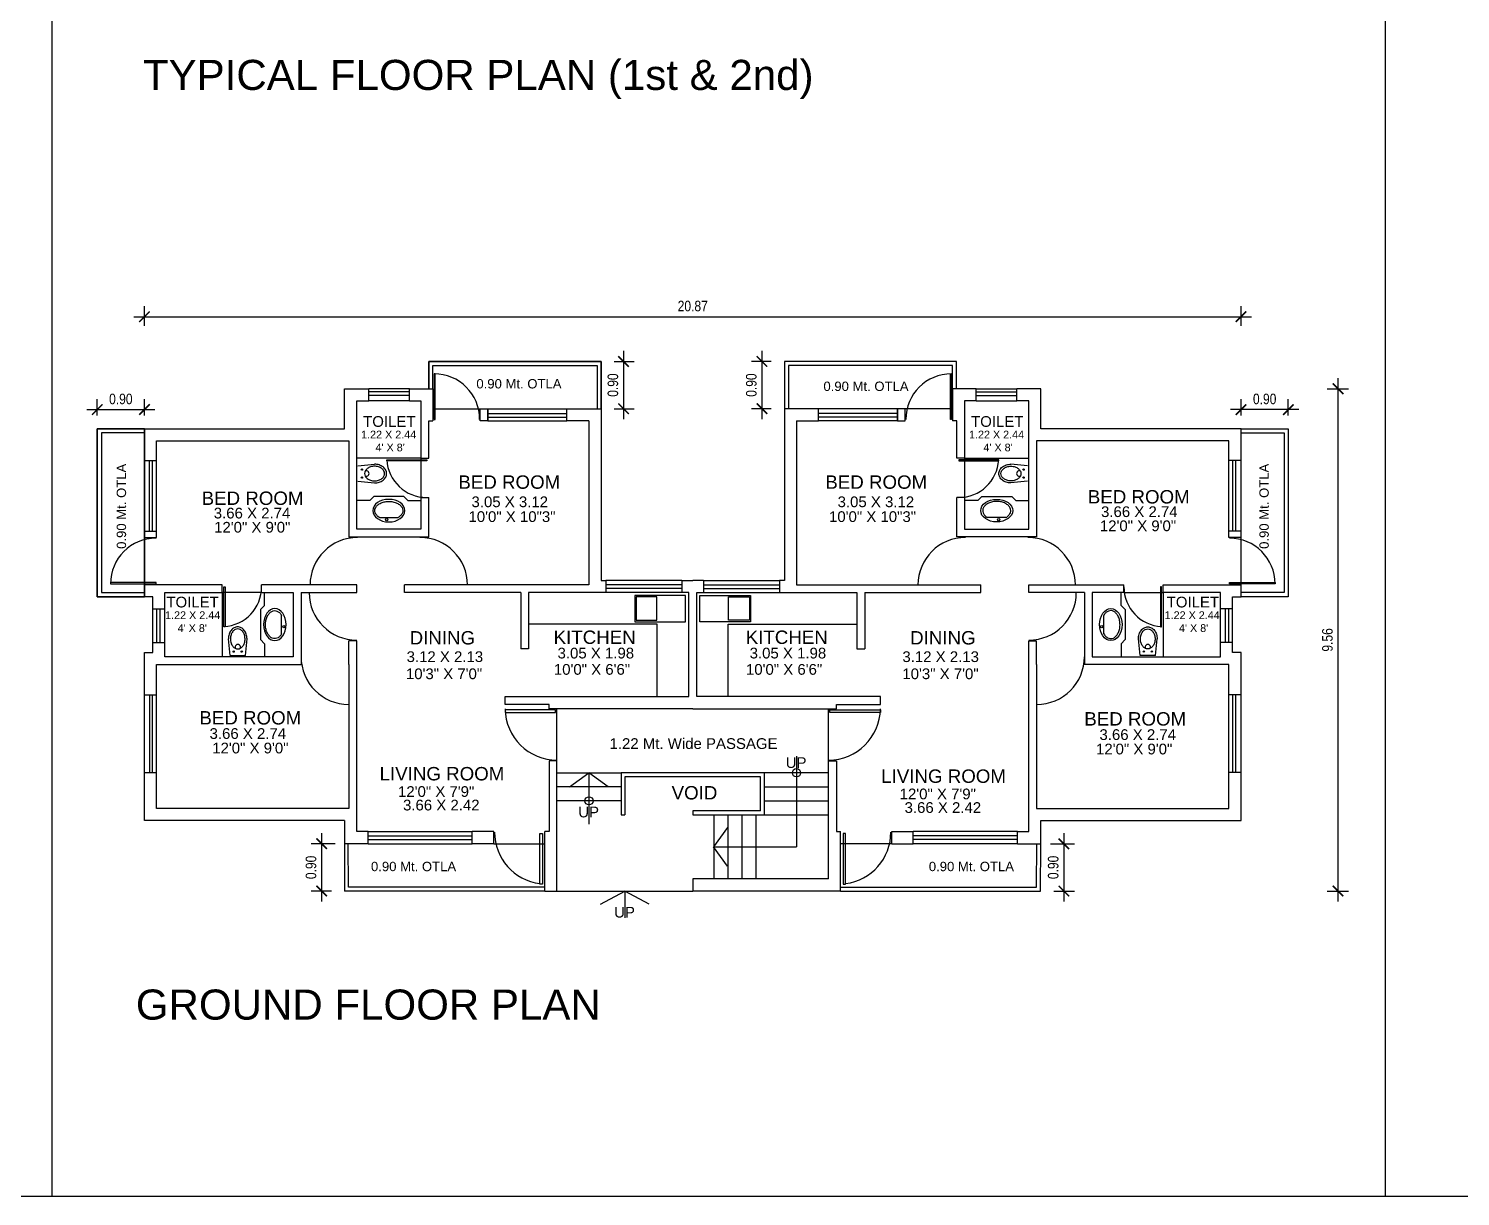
# Model space of a CAD drawing. Header units: metres. Extents: x -1441 to -394, y -133 to 518.
# Drawn here: x -477.65 to -450.4, y -54.58 to -32.35 of the extents above; entities that cross this region are included whole.
import ezdxf

# ---------------------------------------------------------------- set-up
doc = ezdxf.new("R2010")
doc.units = ezdxf.units.M
doc.header["$LTSCALE"] = 25.4
doc.header["$PDMODE"] = 3
doc.layers.get('0').update_dxf_attribs({"linetype": 'CONTINUOUS'})
doc.layers.get('DEFPOINTS').update_dxf_attribs({"linetype": 'CONTINUOUS'})
doc.layers.add('FUR', color=1, linetype='CONTINUOUS')
doc.styles.get("Standard").update_dxf_attribs({"font": 'ARIALN.TTF'})
doc.styles.add('STYLE3', font='arial.ttf')
doc.dimstyles.get("Standard").update_dxf_attribs({"dimscale": 0, "dimtxt": 0.2, "dimasz": 0.2, "dimexe": 0.2, "dimexo": 0.25, "dimgap": 0.1, "dimtad": 1, "dimtoh": 1, "dimzin": 0, "dimdsep": 46, "dimtxsty": 'Standard', "dimblk1": 'ARCHTICK', "dimblk2": 'ARCHTICK', "dimsah": 1, "dimcen": 0, "dimdle": 0.2, "dimclrd": 8, "dimclre": 8, "dimclrt": 3, "dimadec": 0, "dimazin": 0, "dimtfac": 1, "dimtmove": 0, "dimatfit": 3, "dimldrblk": 'ARCHTICK', "dimfxl": 25.4, "dimfrac": 1, "dimtolj": 1, "dimtzin": 0, "dimarcsym": 0})

# ---------------------------------------------------------------- blocks, each defined once
blk = doc.blocks.new('_ARCHTICK')
at = {"color": 0, "linetype": 'ByBlock', "const_width": 0.15}
blk.add_lwpolyline([(-0.5, -0.5), (0.5, 0.5)], dxfattribs=at)
blk = doc.blocks.new('*D1')
at = {"color": 8, "lineweight": -2, "transparency": 16777216}
for p, q in [((-475.643, -37.834), (-454.373, -37.834)), ((-475.443, -38.008), (-475.443, -37.634)), ((-454.573, -38.008), (-454.573, -37.634))]:
    blk.add_line(p, q, dxfattribs=at)
at = {"layer": 'DEFPOINTS', "color": 0, "transparency": 16777216}
for p in [(-454.573, -37.834), (-475.443, -38.258), (-454.573, -38.258)]:
    blk.add_point(p, dxfattribs=at)
at = {"color": 8, "lineweight": -2, "transparency": 16777216, "xscale": 0.2, "yscale": 0.2, "zscale": 0.2, "rotation": 180}
blk.add_blockref('_ARCHTICK', (-475.443, -37.834), dxfattribs=at)
at = {"color": 8, "lineweight": -2, "transparency": 16777216, "xscale": 0.2, "yscale": 0.2, "zscale": 0.2}
blk.add_blockref('_ARCHTICK', (-454.573, -37.834), dxfattribs=at)
at = {"color": 5, "transparency": 16777216, "insert": (-465.008, -37.632), "char_height": 0.2, "attachment_point": 5}
blk.add_mtext('\\A1;20.87', dxfattribs=at)
blk = doc.blocks.new('*D2')
at = {"color": 8, "lineweight": -2, "transparency": 16777216}
for p, q in [((-452.931, -39.206), (-452.526, -39.206)), ((-452.726, -48.967), (-452.726, -39.006)), ((-452.931, -48.767), (-452.526, -48.767))]:
    blk.add_line(p, q, dxfattribs=at)
at = {"layer": 'DEFPOINTS', "color": 0, "transparency": 16777216}
for p in [(-453.181, -39.206), (-452.726, -39.206), (-453.181, -48.767)]:
    blk.add_point(p, dxfattribs=at)
at = {"color": 8, "lineweight": -2, "transparency": 16777216, "xscale": 0.2, "yscale": 0.2, "zscale": 0.2}
for p, rotation in [((-452.726, -39.206), 90), ((-452.726, -48.767), 270)]:
    blk.add_blockref('_ARCHTICK', p, dxfattribs=dict(at, rotation=rotation))
at = {"color": 5, "transparency": 16777216, "insert": (-452.928, -43.987), "char_height": 0.2, "attachment_point": 5, "rotation": 90}
blk.add_mtext('\\A1;9.56', dxfattribs=at)
blk = doc.blocks.new('*D34')
at = {"color": 8, "lineweight": -2, "transparency": 16777216}
for p, q in [((-472.071, -47.667), (-472.071, -48.967)), ((-471.814, -47.867), (-472.271, -47.867)), ((-471.883, -48.767), (-472.271, -48.767))]:
    blk.add_line(p, q, dxfattribs=at)
at = {"layer": 'DEFPOINTS', "color": 0, "transparency": 16777216}
for p in [(-471.564, -47.867), (-472.071, -48.767), (-471.633, -48.767)]:
    blk.add_point(p, dxfattribs=at)
at = {"color": 8, "lineweight": -2, "transparency": 16777216, "xscale": 0.2, "yscale": 0.2, "zscale": 0.2}
for p, rotation in [((-472.071, -47.867), 90), ((-472.071, -48.767), 270)]:
    blk.add_blockref('_ARCHTICK', p, dxfattribs=dict(at, rotation=rotation))
at = {"color": 146, "transparency": 16777216, "insert": (-472.273, -48.317), "char_height": 0.2, "attachment_point": 5, "rotation": 90}
blk.add_mtext('\\A1;0.90', dxfattribs=at)
blk = doc.blocks.new('*D35')
at = {"color": 8, "lineweight": -2, "transparency": 16777216}
for p, q in [((-476.343, -39.716), (-476.343, -39.403)), ((-475.443, -39.716), (-475.443, -39.403)), ((-476.543, -39.603), (-475.243, -39.603))]:
    blk.add_line(p, q, dxfattribs=at)
at = {"layer": 'DEFPOINTS', "color": 0, "transparency": 16777216}
for p in [(-475.443, -39.603), (-476.343, -39.966), (-475.443, -39.966)]:
    blk.add_point(p, dxfattribs=at)
at = {"color": 8, "lineweight": -2, "transparency": 16777216, "xscale": 0.2, "yscale": 0.2, "zscale": 0.2, "rotation": 180}
blk.add_blockref('_ARCHTICK', (-476.343, -39.603), dxfattribs=at)
at = {"color": 8, "lineweight": -2, "transparency": 16777216, "xscale": 0.2, "yscale": 0.2, "zscale": 0.2}
blk.add_blockref('_ARCHTICK', (-475.443, -39.603), dxfattribs=at)
at = {"color": 146, "transparency": 16777216, "insert": (-475.893, -39.401), "char_height": 0.2, "attachment_point": 5}
blk.add_mtext('\\A1;0.90', dxfattribs=at)
blk = doc.blocks.new('*D36')
at = {"color": 8, "lineweight": -2, "transparency": 16777216}
for p, q in [((-466.503, -38.686), (-466.125, -38.686)), ((-466.325, -38.486), (-466.325, -39.786)), ((-466.503, -39.586), (-466.125, -39.586))]:
    blk.add_line(p, q, dxfattribs=at)
at = {"layer": 'DEFPOINTS', "color": 0, "transparency": 16777216}
for p in [(-466.753, -38.686), (-466.753, -39.586), (-466.325, -39.586)]:
    blk.add_point(p, dxfattribs=at)
at = {"color": 8, "lineweight": -2, "transparency": 16777216, "xscale": 0.2, "yscale": 0.2, "zscale": 0.2}
for p, rotation in [((-466.325, -38.686), 90), ((-466.325, -39.586), 270)]:
    blk.add_blockref('_ARCHTICK', p, dxfattribs=dict(at, rotation=rotation))
at = {"color": 146, "transparency": 16777216, "insert": (-466.527, -39.136), "char_height": 0.2, "attachment_point": 5, "rotation": 90}
blk.add_mtext('\\A1;0.90', dxfattribs=at)
blk = doc.blocks.new('*D37')
at = {"color": 8, "lineweight": -2, "transparency": 16777216}
for p, q in [((-457.945, -47.667), (-457.945, -48.967)), ((-458.202, -47.867), (-457.745, -47.867)), ((-458.133, -48.767), (-457.745, -48.767))]:
    blk.add_line(p, q, dxfattribs=at)
at = {"layer": 'DEFPOINTS', "color": 0, "transparency": 16777216}
for p in [(-458.452, -47.867), (-458.383, -48.767), (-457.945, -48.767)]:
    blk.add_point(p, dxfattribs=at)
at = {"color": 8, "lineweight": -2, "transparency": 16777216, "xscale": 0.2, "yscale": 0.2, "zscale": 0.2}
for p, rotation in [((-457.945, -47.867), 90), ((-457.945, -48.767), 270)]:
    blk.add_blockref('_ARCHTICK', p, dxfattribs=dict(at, rotation=rotation))
at = {"color": 146, "transparency": 16777216, "insert": (-458.147, -48.317), "char_height": 0.2, "attachment_point": 5, "rotation": 90}
blk.add_mtext('\\A1;0.90', dxfattribs=at)
blk = doc.blocks.new('*D38')
at = {"color": 8, "lineweight": -2, "transparency": 16777216}
for p, q in [((-454.573, -39.716), (-454.573, -39.403)), ((-453.673, -39.716), (-453.673, -39.403)), ((-453.473, -39.603), (-454.773, -39.603))]:
    blk.add_line(p, q, dxfattribs=at)
at = {"layer": 'DEFPOINTS', "color": 0, "transparency": 16777216}
for p in [(-454.573, -39.603), (-454.573, -39.966), (-453.673, -39.966)]:
    blk.add_point(p, dxfattribs=at)
at = {"color": 8, "lineweight": -2, "transparency": 16777216, "xscale": 0.2, "yscale": 0.2, "zscale": 0.2, "rotation": 180}
blk.add_blockref('_ARCHTICK', (-454.573, -39.603), dxfattribs=at)
at = {"color": 8, "lineweight": -2, "transparency": 16777216, "xscale": 0.2, "yscale": 0.2, "zscale": 0.2}
blk.add_blockref('_ARCHTICK', (-453.673, -39.603), dxfattribs=at)
at = {"color": 146, "transparency": 16777216, "insert": (-454.123, -39.401), "char_height": 0.2, "attachment_point": 5}
blk.add_mtext('\\A1;0.90', dxfattribs=at)
blk = doc.blocks.new('*D39')
at = {"color": 8, "lineweight": -2, "transparency": 16777216}
for p, q in [((-463.513, -38.686), (-463.891, -38.686)), ((-463.691, -38.486), (-463.691, -39.786)), ((-463.513, -39.586), (-463.891, -39.586))]:
    blk.add_line(p, q, dxfattribs=at)
at = {"layer": 'DEFPOINTS', "color": 0, "transparency": 16777216}
for p in [(-463.263, -38.686), (-463.691, -39.586), (-463.263, -39.586)]:
    blk.add_point(p, dxfattribs=at)
at = {"color": 8, "lineweight": -2, "transparency": 16777216, "xscale": 0.2, "yscale": 0.2, "zscale": 0.2}
for p, rotation in [((-463.691, -38.686), 90), ((-463.691, -39.586), 270)]:
    blk.add_blockref('_ARCHTICK', p, dxfattribs=dict(at, rotation=rotation))
at = {"color": 146, "transparency": 16777216, "insert": (-463.893, -39.136), "char_height": 0.2, "attachment_point": 5, "rotation": 90}
blk.add_mtext('\\A1;0.90', dxfattribs=at)

msp = doc.modelspace()

# ---------------------------------------------------------------- linework, layer by layer
for p, q in [((-477.198, -54.579), (-477.198, 3.291)), ((-451.822, -54.579), (-451.822, 3.291))]:
    msp.add_line(p, q)
at = {"color": 7}
for p, q in [((-471.633, -39.966), (-471.633, -39.206)), ((-471.633, -39.206), (-471.175, -39.206)), ((-471.175, -39.436), (-471.175, -39.206)), ((-470.399, -39.206), (-469.953, -39.206)), ((-470.399, -39.436), (-470.399, -39.206)), ((-469.953, -39.206), (-469.953, -39.816)), ((-459.617, -39.206), (-460.063, -39.206)), ((-460.063, -39.206), (-460.063, -39.816)), ((-459.617, -39.436), (-459.617, -39.206)), ((-458.383, -39.206), (-458.841, -39.206)), ((-458.841, -39.436), (-458.841, -39.206)), ((-458.383, -39.966), (-458.383, -39.206)), ((-467.403, -39.586), (-466.753, -39.586)), ((-467.403, -39.816), (-467.403, -39.586)), ((-466.753, -39.586), (-466.753, -42.856)), ((-463.263, -39.586), (-463.263, -42.856)), ((-462.613, -39.586), (-463.263, -39.586)), ((-462.613, -39.816), (-462.613, -39.586)), ((-475.443, -40.572), (-475.443, -39.966)), ((-475.443, -39.966), (-471.633, -39.966)), ((-470.033, -39.816), (-469.953, -39.816)), ((-466.983, -39.816), (-467.403, -39.816)), ((-463.033, -39.816), (-462.613, -39.816)), ((-459.983, -39.816), (-460.063, -39.816)), ((-454.573, -39.966), (-458.383, -39.966)), ((-454.573, -40.572), (-454.573, -39.966)), ((-475.443, -40.572), (-475.213, -40.572)), ((-470.183, -40.526), (-470.033, -40.526)), ((-459.833, -40.526), (-459.983, -40.526)), ((-454.573, -40.572), (-454.803, -40.572)), ((-470.183, -41.276), (-470.033, -41.276)), ((-459.833, -41.276), (-459.983, -41.276)), ((-470.969, -41.658), (-470.617, -41.658)), ((-459.047, -41.658), (-459.399, -41.658)), ((-475.443, -43.166), (-475.443, -41.919)), ((-475.443, -41.919), (-475.213, -41.919)), ((-475.213, -42.036), (-475.213, -41.919)), ((-454.573, -41.919), (-454.803, -41.919)), ((-454.803, -42.036), (-454.803, -41.919)), ((-454.573, -43.166), (-454.573, -41.919)), ((-475.443, -42.036), (-475.213, -42.036)), ((-454.573, -42.036), (-454.803, -42.036)), ((-473.963, -43.086), (-473.963, -42.936)), ((-473.213, -43.086), (-473.213, -42.936)), ((-470.493, -43.086), (-470.493, -42.936)), ((-466.753, -42.856), (-466.661, -42.856)), ((-466.661, -42.856), (-466.661, -43.086)), ((-465.214, -42.856), (-465.008, -42.856)), ((-465.214, -42.856), (-465.214, -43.086)), ((-464.802, -42.856), (-465.008, -42.856)), ((-464.802, -42.856), (-464.802, -43.086)), ((-463.263, -42.856), (-463.355, -42.856)), ((-463.355, -42.856), (-463.355, -43.086)), ((-459.523, -43.086), (-459.523, -42.936)), ((-456.803, -43.086), (-456.803, -42.936)), ((-456.053, -43.086), (-456.053, -42.936)), ((-475.283, -43.166), (-475.443, -43.166)), ((-475.283, -43.395), (-475.283, -43.166)), ((-472.463, -43.086), (-472.463, -44.456)), ((-468.283, -43.086), (-470.493, -43.086)), ((-468.283, -43.086), (-468.283, -44.156)), ((-461.733, -43.086), (-459.523, -43.086)), ((-461.733, -43.086), (-461.733, -44.156)), ((-457.553, -43.086), (-457.553, -44.456)), ((-454.733, -43.395), (-454.733, -43.166)), ((-454.733, -43.166), (-454.573, -43.166)), ((-472.832, -43.873), (-472.832, -43.52)), ((-457.184, -43.873), (-457.184, -43.52)), ((-475.283, -44.226), (-475.283, -44.038)), ((-475.283, -44.038), (-475.053, -44.038)), ((-471.403, -44.004), (-471.553, -44.004)), ((-471.553, -44.456), (-471.553, -44.004)), ((-471.403, -47.637), (-471.403, -44.004)), ((-458.613, -47.637), (-458.613, -44.004)), ((-458.613, -44.004), (-458.463, -44.004)), ((-458.463, -44.456), (-458.463, -44.004)), ((-454.733, -44.038), (-454.963, -44.038)), ((-454.733, -44.226), (-454.733, -44.038)), ((-475.443, -45.032), (-475.443, -44.226)), ((-475.443, -44.226), (-475.283, -44.226)), ((-468.133, -44.156), (-468.283, -44.156)), ((-461.883, -44.156), (-461.733, -44.156)), ((-454.573, -44.226), (-454.733, -44.226)), ((-454.573, -45.032), (-454.573, -44.226)), ((-475.443, -45.032), (-475.213, -45.032)), ((-467.743, -45.296), (-467.743, -45.216)), ((-462.273, -45.296), (-462.273, -45.216)), ((-454.573, -45.032), (-454.803, -45.032)), ((-465.008, -45.296), (-467.743, -45.296)), ((-465.008, -45.296), (-462.273, -45.296)), ((-467.743, -46.286), (-467.743, -47.637)), ((-467.593, -46.286), (-467.743, -46.286)), ((-467.593, -48.767), (-467.593, -46.286)), ((-462.423, -46.286), (-462.273, -46.286)), ((-462.423, -48.537), (-462.423, -46.286)), ((-462.273, -46.286), (-462.273, -47.637)), ((-475.443, -47.426), (-475.443, -46.511)), ((-475.443, -46.511), (-475.213, -46.511)), ((-454.573, -46.511), (-454.803, -46.511)), ((-454.573, -47.426), (-454.573, -46.511)), ((-463.718, -47.242), (-465.008, -47.242)), ((-471.633, -47.426), (-475.443, -47.426)), ((-471.633, -47.426), (-471.633, -47.867)), ((-471.186, -47.637), (-471.403, -47.637)), ((-471.186, -47.867), (-471.186, -47.637)), ((-468.795, -47.637), (-469.204, -47.637)), ((-469.204, -47.867), (-469.204, -47.637)), ((-468.795, -47.867), (-468.795, -47.637)), ((-467.823, -48.767), (-467.823, -47.637)), ((-467.743, -47.637), (-467.823, -47.637)), ((-462.273, -47.637), (-462.193, -47.637)), ((-462.193, -48.767), (-462.193, -47.637)), ((-461.22, -47.867), (-461.22, -47.637)), ((-461.22, -47.637), (-460.812, -47.637)), ((-460.812, -47.867), (-460.812, -47.637)), ((-458.83, -47.637), (-458.613, -47.637)), ((-458.83, -47.867), (-458.83, -47.637)), ((-458.383, -47.426), (-454.573, -47.426)), ((-471.186, -47.867), (-471.633, -47.867)), ((-468.795, -47.867), (-469.204, -47.867)), ((-462.193, -48.767), (-462.193, -47.867)), ((-461.22, -47.867), (-460.812, -47.867)), ((-467.823, -48.767), (-467.593, -48.767)), ((-462.423, -48.537), (-465.008, -48.537)), ((-465.008, -48.537), (-465.008, -48.767)), ((-462.193, -48.767), (-465.008, -48.767))]:
    msp.add_line(p, q, dxfattribs=at)
at = {"color": 8}
for p, q in [((-470.399, -39.206), (-471.175, -39.206)), ((-459.617, -39.206), (-458.841, -39.206)), ((-470.399, -39.436), (-471.175, -39.436)), ((-459.617, -39.436), (-458.841, -39.436)), ((-469.953, -39.586), (-469.053, -39.586)), ((-468.907, -39.816), (-468.907, -39.586)), ((-461.109, -39.816), (-461.109, -39.586)), ((-460.105, -39.586), (-460.963, -39.586)), ((-460.063, -39.586), (-460.084, -39.586)), ((-475.443, -41.919), (-475.443, -40.572)), ((-475.213, -41.919), (-475.213, -40.572)), ((-470.183, -40.526), (-471.403, -40.526)), ((-470.183, -40.526), (-470.183, -41.276)), ((-459.833, -40.526), (-459.833, -41.276)), ((-459.833, -40.526), (-458.613, -40.526)), ((-454.803, -41.919), (-454.803, -40.572)), ((-454.573, -41.919), (-454.573, -40.572)), ((-471.155, -41.33), (-471.403, -41.33)), ((-471.155, -41.33), (-471.079, -41.254)), ((-470.507, -41.254), (-471.079, -41.254)), ((-470.431, -41.33), (-470.507, -41.254)), ((-470.431, -41.33), (-470.183, -41.33)), ((-459.585, -41.33), (-459.833, -41.33)), ((-459.585, -41.33), (-459.509, -41.254)), ((-459.509, -41.254), (-458.937, -41.254)), ((-458.861, -41.33), (-458.937, -41.254)), ((-458.861, -41.33), (-458.613, -41.33)), ((-465.214, -42.856), (-466.661, -42.856)), ((-464.802, -42.856), (-463.355, -42.856)), ((-473.213, -43.086), (-473.963, -43.086)), ((-473.963, -43.086), (-473.963, -44.306)), ((-473.159, -43.334), (-473.159, -43.086)), ((-465.214, -43.086), (-466.661, -43.086)), ((-464.802, -43.086), (-463.355, -43.086)), ((-456.856, -43.334), (-456.856, -43.086)), ((-456.803, -43.086), (-456.053, -43.086)), ((-456.053, -43.086), (-456.053, -44.306)), ((-475.283, -44.038), (-475.283, -43.395)), ((-475.053, -44.038), (-475.053, -43.395)), ((-473.159, -43.334), (-473.236, -43.41)), ((-473.236, -43.41), (-473.236, -43.982)), ((-456.856, -43.334), (-456.78, -43.41)), ((-456.78, -43.41), (-456.78, -43.982)), ((-454.963, -44.038), (-454.963, -43.395)), ((-454.733, -44.038), (-454.733, -43.395)), ((-473.159, -44.059), (-473.236, -43.982)), ((-473.159, -44.059), (-473.159, -44.306)), ((-456.856, -44.059), (-456.78, -43.982)), ((-456.856, -44.059), (-456.856, -44.306)), ((-475.443, -46.511), (-475.443, -45.032)), ((-475.213, -46.511), (-475.213, -45.032)), ((-454.803, -46.511), (-454.803, -45.032)), ((-454.573, -46.511), (-454.573, -45.032)), ((-467.593, -46.286), (-467.593, -45.296)), ((-462.423, -46.286), (-462.423, -45.296)), ((-467.593, -46.516), (-466.373, -46.516)), ((-462.423, -46.516), (-463.643, -46.516)), ((-462.423, -46.516), (-463.643, -46.516)), ((-466.373, -46.783), (-467.593, -46.783)), ((-463.643, -46.783), (-462.423, -46.783)), ((-466.373, -47.05), (-467.593, -47.05)), ((-463.643, -47.05), (-462.423, -47.05)), ((-464.607, -47.317), (-464.607, -48.537)), ((-464.34, -47.317), (-464.34, -48.537)), ((-464.073, -47.317), (-464.073, -48.537)), ((-463.806, -47.317), (-463.806, -48.537)), ((-463.643, -47.317), (-462.423, -47.317)), ((-471.186, -47.637), (-469.204, -47.637)), ((-458.83, -47.637), (-460.812, -47.637)), ((-471.633, -47.867), (-471.633, -48.767)), ((-471.186, -47.867), (-469.204, -47.867)), ((-468.795, -47.867), (-467.823, -47.867)), ((-461.22, -47.867), (-462.193, -47.867)), ((-458.83, -47.867), (-460.812, -47.867)), ((-467.823, -48.767), (-471.633, -48.767)), ((-467.593, -48.767), (-465.008, -48.767)), ((-461.909, -48.767), (-458.389, -48.767))]:
    msp.add_line(p, q, dxfattribs=at)
at = {"color": 5}
for p, q in [((-470.399, -39.266), (-471.175, -39.266)), ((-470.399, -39.337), (-471.175, -39.337)), ((-459.617, -39.266), (-458.841, -39.266)), ((-459.617, -39.337), (-458.841, -39.337)), ((-475.345, -41.919), (-475.345, -40.572)), ((-475.289, -41.919), (-475.289, -40.572)), ((-454.727, -41.919), (-454.727, -40.572)), ((-454.67, -41.919), (-454.67, -40.572)), ((-465.214, -42.938), (-466.661, -42.938)), ((-465.214, -43.007), (-466.661, -43.007)), ((-464.802, -42.938), (-463.355, -42.938)), ((-464.802, -43.007), (-463.355, -43.007)), ((-475.208, -44.038), (-475.208, -43.395)), ((-475.147, -44.038), (-475.147, -43.395)), ((-454.869, -44.038), (-454.869, -43.395)), ((-454.808, -44.038), (-454.808, -43.395)), ((-475.343, -46.511), (-475.343, -45.032)), ((-475.289, -46.511), (-475.289, -45.032)), ((-454.726, -46.511), (-454.726, -45.032)), ((-454.673, -46.511), (-454.673, -45.032)), ((-471.186, -47.716), (-469.204, -47.716)), ((-471.186, -47.783), (-469.204, -47.783)), ((-458.83, -47.716), (-460.812, -47.716)), ((-458.83, -47.783), (-460.812, -47.783))]:
    msp.add_line(p, q, dxfattribs=at)
at = {"color": 1}
for p, q in [((-463.033, -46.202), (-463.033, -47.927)), ((-467.351, -46.784), (-466.983, -46.516)), ((-466.983, -46.516), (-466.983, -47.492)), ((-466.615, -46.784), (-466.983, -46.516)), ((-464.346, -47.56), (-464.614, -47.927)), ((-464.614, -47.927), (-463.033, -47.927)), ((-464.346, -48.295), (-464.614, -47.927)), ((-466.762, -49.014), (-466.3, -48.767)), ((-466.3, -48.767), (-466.3, -49.275)), ((-465.839, -49.014), (-466.3, -48.767))]:
    msp.add_line(p, q, dxfattribs=at)
at = {"lineweight": 30}
msp.add_lwpolyline([(-422.969, 3.291), (-422.969, -54.579), (-506.152, -54.579), (-506.152, 3.291)], close=True, dxfattribs=at)
at = {"color": 8}
for points in [[(-470.028, -39.206), (-470.028, -38.686), (-466.753, -38.686), (-466.753, -39.586)], [(-459.988, -39.206), (-459.988, -38.686), (-463.263, -38.686), (-463.263, -39.586)], [(-469.953, -39.206), (-469.953, -38.761), (-466.828, -38.761), (-466.828, -39.586)], [(-460.063, -39.206), (-460.063, -38.761), (-463.188, -38.761), (-463.188, -39.586)], [(-468.907, -39.586), (-467.403, -39.586)], [(-461.109, -39.586), (-462.613, -39.586)], [(-475.443, -39.966), (-476.343, -39.966), (-476.343, -43.166), (-475.443, -43.166)], [(-475.443, -40.046), (-476.263, -40.046), (-476.263, -43.086), (-475.443, -43.086)], [(-468.907, -39.816), (-467.403, -39.816)], [(-461.109, -39.816), (-462.613, -39.816)], [(-454.573, -39.966), (-453.673, -39.966), (-453.673, -43.166), (-454.573, -43.166)], [(-454.573, -40.046), (-453.753, -40.046), (-453.753, -43.086), (-454.573, -43.086)], [(-465.683, -45.066), (-465.683, -43.686), (-468.133, -43.686)], [(-464.333, -45.066), (-464.333, -43.686), (-461.883, -43.686)], [(-467.829, -48.692), (-471.558, -48.692), (-471.564, -47.867)], [(-462.193, -48.767), (-458.389, -48.767), (-458.383, -47.867)], [(-462.193, -48.692), (-458.463, -48.692), (-458.458, -47.867)]]:
    msp.add_lwpolyline(points, dxfattribs=at)
for points in [[(-470.028, -38.686), (-470.028, -39.206), (-469.953, -39.206), (-469.953, -39.586), (-466.753, -39.586), (-466.753, -38.686)], [(-476.343, -39.966), (-475.443, -39.966), (-475.443, -43.166), (-476.343, -43.166)], [(-465.143, -43.141), (-466.109, -43.141), (-466.109, -43.64), (-465.143, -43.64)], [(-465.691, -43.167), (-466.085, -43.167), (-466.085, -43.612), (-465.691, -43.612)], [(-464.873, -43.141), (-463.907, -43.141), (-463.907, -43.64), (-464.873, -43.64)], [(-464.325, -43.167), (-463.931, -43.167), (-463.931, -43.612), (-464.325, -43.612)], [(-467.617, -45.318), (-468.58, -45.318), (-468.58, -45.366), (-467.617, -45.366)], [(-462.399, -45.318), (-461.436, -45.318), (-461.436, -45.366), (-462.399, -45.366)]]:
    msp.add_lwpolyline(points, close=True, dxfattribs=at)
at = {"color": 7}
for points in [[(-469.932, -39.789), (-469.911, -39.789), (-469.911, -38.921), (-469.932, -38.921)], [(-460.084, -39.789), (-460.105, -39.789), (-460.105, -38.921), (-460.084, -38.921)], [(-469.053, -39.586), (-468.907, -39.586), (-468.907, -39.816), (-469.053, -39.816)], [(-460.963, -39.586), (-461.109, -39.586), (-461.109, -39.816), (-460.963, -39.816)], [(-470.071, -40.559), (-470.071, -40.58), (-470.831, -40.58), (-470.831, -40.559)], [(-459.945, -40.559), (-459.945, -40.58), (-459.184, -40.58), (-459.184, -40.559)], [(-475.222, -42.918), (-475.222, -42.897), (-476.09, -42.897), (-476.09, -42.918)], [(-473.93, -42.974), (-473.909, -42.974), (-473.909, -43.735), (-473.93, -43.735)], [(-456.086, -42.974), (-456.106, -42.974), (-456.106, -43.735), (-456.086, -43.735)], [(-454.793, -42.918), (-454.793, -42.897), (-453.926, -42.897), (-453.926, -42.918)], [(-467.869, -47.672), (-467.869, -48.635), (-467.918, -48.635), (-467.918, -47.672)], [(-462.146, -47.672), (-462.146, -48.635), (-462.098, -48.635), (-462.098, -47.672)]]:
    msp.add_lwpolyline(points, close=True, dxfattribs=at)
for points in [[(-470.183, -41.276), (-470.183, -41.876), (-471.403, -41.876), (-471.403, -39.436), (-471.175, -39.436)], [(-470.399, -39.436), (-470.183, -39.436), (-470.183, -40.526)], [(-459.833, -41.276), (-459.833, -41.876), (-458.613, -41.876), (-458.613, -39.436), (-458.841, -39.436)], [(-459.617, -39.436), (-459.833, -39.436), (-459.833, -40.526)], [(-466.983, -39.816), (-466.983, -42.936), (-470.493, -42.936)], [(-470.033, -40.526), (-470.033, -39.816)], [(-463.033, -39.816), (-463.033, -42.936), (-459.523, -42.936)], [(-459.983, -40.526), (-459.983, -39.816)], [(-475.213, -40.572), (-475.213, -40.196), (-471.553, -40.196), (-471.553, -42.026), (-470.033, -42.026)], [(-454.803, -40.882), (-454.803, -40.196), (-458.463, -40.196), (-458.463, -42.026), (-459.983, -42.026)], [(-470.033, -42.026), (-470.033, -41.276)], [(-459.983, -42.026), (-459.983, -41.276)], [(-473.963, -42.936), (-475.443, -42.936)], [(-472.463, -43.086), (-471.403, -43.086), (-471.403, -42.936), (-473.213, -42.936)], [(-457.553, -43.086), (-458.613, -43.086), (-458.613, -42.936), (-456.803, -42.936)], [(-456.053, -42.936), (-454.573, -42.936)], [(-475.283, -43.395), (-475.053, -43.395), (-475.053, -43.086), (-473.963, -43.086)], [(-473.213, -43.086), (-472.613, -43.086), (-472.613, -44.306), (-475.053, -44.306), (-475.053, -44.038)], [(-467.743, -45.216), (-468.58, -45.216), (-468.58, -45.066), (-465.083, -45.066), (-465.083, -43.086), (-465.214, -43.086)], [(-466.661, -43.086), (-468.133, -43.086), (-468.133, -44.156)], [(-462.273, -45.216), (-461.436, -45.216), (-461.436, -45.066), (-464.933, -45.066), (-464.933, -43.086), (-464.802, -43.086)], [(-463.355, -43.086), (-461.883, -43.086), (-461.883, -44.156)], [(-456.803, -43.086), (-457.403, -43.086), (-457.403, -44.306), (-454.963, -44.306), (-454.963, -44.038)], [(-454.733, -43.395), (-454.963, -43.395), (-454.963, -43.086), (-456.053, -43.086)], [(-471.553, -44.456), (-471.553, -47.196), (-475.213, -47.196), (-475.213, -46.511)], [(-475.213, -45.032), (-475.213, -44.456), (-472.463, -44.456)], [(-458.463, -44.456), (-458.463, -47.196), (-454.803, -47.196), (-454.803, -46.511)], [(-454.803, -45.032), (-454.803, -44.456), (-457.553, -44.456)], [(-465.008, -47.242), (-465.008, -47.317), (-463.643, -47.317), (-463.643, -46.516), (-466.373, -46.516), (-466.373, -47.317), (-466.298, -47.317)], [(-463.718, -47.242), (-463.718, -46.591), (-466.298, -46.591), (-466.298, -47.317)], [(-458.83, -47.867), (-458.383, -47.867), (-458.383, -47.426)]]:
    msp.add_lwpolyline(points, dxfattribs=at)
at = {"color": 5}
for points in [[(-468.907, -39.675), (-467.403, -39.675)], [(-468.907, -39.744), (-467.403, -39.744)], [(-461.109, -39.675), (-462.613, -39.675)], [(-461.109, -39.744), (-462.613, -39.744)]]:
    msp.add_lwpolyline(points, dxfattribs=at)
at = {"color": 7}
for centre in [(-470.831, -41.698), (-459.185, -41.698), (-472.791, -43.734), (-457.225, -43.734)]:
    msp.add_circle(centre, 0.0217, dxfattribs=at)
at = {"color": 1}
for centre in [(-463.033, -46.516), (-466.983, -47.05)]:
    msp.add_circle(centre, 0.0788, dxfattribs=at)
at = {"color": 8}
for centre, radius, start, end in [((-469.932, -39.789), 0.868, 0, 90), ((-460.084, -39.789), 0.868, 90, 180), ((-470.071, -40.514), 0.762, 183.3602, 270), ((-459.945, -40.514), 0.762, 270, 356.6398), ((-475.222, -42.918), 0.868, 90, 180), ((-471.386, -42.941), 0.905, 90, 180), ((-470.2, -42.941), 0.905, 0, 90), ((-459.816, -42.941), 0.905, 90, 180), ((-458.63, -42.941), 0.905, 0, 90), ((-454.793, -42.918), 0.868, 0, 90), ((-473.975, -42.974), 0.762, 273.3602, 0), ((-456.041, -42.974), 0.762, 180, 266.6398), ((-471.403, -43.086), 0.905, 180, 270), ((-458.613, -43.086), 0.905, 270, 0), ((-471.553, -44.306), 0.91, 180, 270), ((-458.463, -44.306), 0.91, 270, 0), ((-467.59, -45.285), 0.989, 180.7983, 270), ((-462.425, -45.285), 0.989, 270, 359.2017), ((-467.79, -47.646), 0.989, 180, 262.5997), ((-462.226, -47.646), 0.989, 277.4003, 0)]:
    msp.add_arc(centre, radius, start, end, dxfattribs=at)
at = {"color": 7, "extrusion": (0, 0, -1)}
for centre, major_axis in [((-470.793, -41.526), (-0.305, 0)), ((-472.963, -43.696), (0, -0.305))]:
    msp.add_ellipse(centre, major_axis=major_axis, ratio=0.7038, dxfattribs=at)
at = {"color": 7}
for centre, major_axis in [((-459.223, -41.526), (0.305, 0)), ((-457.052, -43.696), (0, -0.305))]:
    msp.add_ellipse(centre, major_axis=major_axis, ratio=0.7038, dxfattribs=at)
for points in [[(-470.969, -41.658), (-470.98, -41.651), (-470.99, -41.644), (-471.017, -41.622), (-471.031, -41.606), (-471.051, -41.574), (-471.056, -41.557), (-471.059, -41.536), (-471.06, -41.531), (-471.06, -41.526), (-471.06, -41.509), (-471.056, -41.493), (-471.041, -41.46), (-471.03, -41.444), (-470.999, -41.413), (-470.98, -41.4), (-470.935, -41.376), (-470.91, -41.367), (-470.857, -41.354), (-470.828, -41.35), (-470.771, -41.349), (-470.742, -41.352), (-470.687, -41.363), (-470.661, -41.372), (-470.615, -41.394), (-470.595, -41.407), (-470.562, -41.437), (-470.549, -41.453), (-470.532, -41.485), (-470.528, -41.502), (-470.525, -41.535), (-470.528, -41.552), (-470.54, -41.585), (-470.551, -41.601), (-470.579, -41.631), (-470.596, -41.645), (-470.617, -41.658)], [(-459.047, -41.658), (-459.035, -41.651), (-459.025, -41.644), (-458.999, -41.622), (-458.985, -41.606), (-458.965, -41.574), (-458.959, -41.557), (-458.956, -41.536), (-458.956, -41.531), (-458.956, -41.526), (-458.956, -41.509), (-458.96, -41.493), (-458.975, -41.46), (-458.986, -41.444), (-459.017, -41.413), (-459.036, -41.4), (-459.08, -41.376), (-459.105, -41.367), (-459.159, -41.354), (-459.188, -41.35), (-459.245, -41.349), (-459.274, -41.352), (-459.329, -41.363), (-459.354, -41.372), (-459.401, -41.394), (-459.421, -41.407), (-459.454, -41.437), (-459.466, -41.453), (-459.484, -41.485), (-459.488, -41.502), (-459.49, -41.535), (-459.488, -41.552), (-459.475, -41.585), (-459.465, -41.601), (-459.437, -41.631), (-459.42, -41.645), (-459.399, -41.658)], [(-472.832, -43.873), (-472.838, -43.884), (-472.845, -43.894), (-472.867, -43.921), (-472.883, -43.935), (-472.915, -43.954), (-472.932, -43.96), (-472.953, -43.963), (-472.958, -43.963), (-472.963, -43.963), (-472.98, -43.963), (-472.997, -43.96), (-473.029, -43.945), (-473.046, -43.933), (-473.076, -43.903), (-473.09, -43.883), (-473.113, -43.839), (-473.123, -43.814), (-473.136, -43.76), (-473.139, -43.732), (-473.14, -43.674), (-473.137, -43.645), (-473.126, -43.591), (-473.118, -43.565), (-473.095, -43.519), (-473.082, -43.498), (-473.053, -43.466), (-473.037, -43.453), (-473.004, -43.436), (-472.987, -43.431), (-472.954, -43.429), (-472.938, -43.431), (-472.905, -43.444), (-472.888, -43.454), (-472.858, -43.482), (-472.844, -43.5), (-472.832, -43.52)], [(-457.184, -43.873), (-457.178, -43.884), (-457.17, -43.894), (-457.149, -43.921), (-457.133, -43.935), (-457.1, -43.954), (-457.084, -43.96), (-457.062, -43.963), (-457.057, -43.963), (-457.052, -43.963), (-457.036, -43.963), (-457.019, -43.96), (-456.986, -43.945), (-456.97, -43.933), (-456.94, -43.903), (-456.926, -43.883), (-456.903, -43.839), (-456.893, -43.814), (-456.88, -43.76), (-456.876, -43.732), (-456.876, -43.674), (-456.878, -43.645), (-456.89, -43.591), (-456.898, -43.565), (-456.92, -43.519), (-456.934, -43.498), (-456.963, -43.466), (-456.979, -43.453), (-457.012, -43.436), (-457.028, -43.431), (-457.062, -43.429), (-457.078, -43.431), (-457.111, -43.444), (-457.128, -43.454), (-457.158, -43.482), (-457.172, -43.5), (-457.184, -43.52)]]:
    msp.add_open_spline(points, degree=3, knots=[5.409552, 5.409552, 5.409552, 5.409552, 5.571743, 5.571743, 5.881284, 5.881284, 6.190826, 6.190826, 6.283185, 6.283185, 6.283185, 6.592727, 6.592727, 6.902268, 6.902268, 7.211809, 7.211809, 7.52135, 7.52135, 7.830892, 7.830892, 8.140433, 8.140433, 8.449974, 8.449974, 8.759516, 8.759516, 9.069057, 9.069057, 9.378598, 9.378598, 9.688139, 9.688139, 9.997681, 9.997681, 10.298369, 10.298369, 10.298369, 10.298369], dxfattribs=at)
at = {"layer": 'FUR', "color": 7}
for p, q in [((-471.381, -40.675), (-471.064, -40.643)), ((-458.634, -40.675), (-458.952, -40.643)), ((-471.381, -40.967), (-471.064, -40.999)), ((-458.634, -40.967), (-458.952, -40.999)), ((-473.815, -44.285), (-473.846, -43.967)), ((-473.522, -44.285), (-473.491, -43.967)), ((-456.493, -44.285), (-456.525, -43.967)), ((-456.201, -44.285), (-456.169, -43.967)), ((-473.815, -44.285), (-473.522, -44.285)), ((-456.201, -44.285), (-456.493, -44.285))]:
    msp.add_line(p, q, dxfattribs=at)
for points in [[(-470.873, -40.821, 0.122953), (-470.885, -40.773, 0.105488), (-470.926, -40.725, 0.087567), (-470.986, -40.693, 0.078075), (-471.064, -40.681, 0.078075), (-471.142, -40.693, 0.087567), (-471.202, -40.725, 0.105488), (-471.242, -40.773, 0.122953), (-471.254, -40.821, 0.122953), (-471.242, -40.869, 0.105488), (-471.202, -40.916, 0.087567), (-471.142, -40.948, 0.078075), (-471.064, -40.961, 0.078075), (-470.986, -40.948, 0.087567), (-470.926, -40.916, 0.105488), (-470.885, -40.869, 0.122953)], [(-459.142, -40.821, -0.122953), (-459.131, -40.773, -0.105488), (-459.09, -40.725, -0.087567), (-459.03, -40.693, -0.078075), (-458.952, -40.681, -0.078075), (-458.874, -40.693, -0.087567), (-458.814, -40.725, -0.105488), (-458.773, -40.773, -0.122953), (-458.761, -40.821, -0.122953), (-458.773, -40.869, -0.105488), (-458.814, -40.916, -0.087567), (-458.874, -40.948, -0.078075), (-458.952, -40.961, -0.078075), (-459.03, -40.948, -0.087567), (-459.09, -40.916, -0.105488), (-459.131, -40.869, -0.122953)], [(-473.668, -43.777, 0.122953), (-473.716, -43.789, 0.105488), (-473.764, -43.829, 0.087567), (-473.796, -43.889, 0.078075), (-473.808, -43.967, 0.078075), (-473.796, -44.046, 0.087567), (-473.764, -44.106, 0.105488), (-473.716, -44.146, 0.122953), (-473.668, -44.158, 0.122953), (-473.621, -44.146, 0.105488), (-473.573, -44.106, 0.087567), (-473.541, -44.046, 0.078075), (-473.529, -43.967, 0.078075), (-473.541, -43.889, 0.087567), (-473.573, -43.829, 0.105488), (-473.621, -43.789, 0.122953)], [(-456.347, -43.777, -0.122953), (-456.3, -43.789, -0.105488), (-456.252, -43.829, -0.087567), (-456.22, -43.889, -0.078075), (-456.208, -43.967, -0.078075), (-456.22, -44.046, -0.087567), (-456.252, -44.106, -0.105488), (-456.3, -44.146, -0.122953), (-456.347, -44.158, -0.122953), (-456.395, -44.146, -0.105488), (-456.443, -44.106, -0.087567), (-456.475, -44.046, -0.078075), (-456.487, -43.967, -0.078075), (-456.475, -43.889, -0.087567), (-456.443, -43.829, -0.105488), (-456.395, -43.789, -0.122953)]]:
    msp.add_lwpolyline(points, format="xyb", close=True, dxfattribs=at)
for points in [[(-470.835, -40.821, 0.122953), (-470.852, -40.755, 0.105488), (-470.902, -40.695, 0.087567), (-470.974, -40.657, 0.078075), (-471.064, -40.643, 0.078075)], [(-471.064, -40.999, 0.078075), (-470.974, -40.985, 0.087567), (-470.902, -40.947, 0.105488), (-470.852, -40.886, 0.122953), (-470.835, -40.821, 0.122953)], [(-459.181, -40.821, -0.122953), (-459.164, -40.755, -0.105488), (-459.114, -40.695, -0.087567), (-459.042, -40.657, -0.078075), (-458.952, -40.643, -0.078075)], [(-458.952, -40.999, -0.078075), (-459.042, -40.985, -0.087567), (-459.114, -40.947, -0.105488), (-459.164, -40.886, -0.122953), (-459.181, -40.821, -0.122953)], [(-473.668, -43.739, 0.122953), (-473.734, -43.755, 0.105488), (-473.794, -43.806, 0.087567), (-473.832, -43.878, 0.078075), (-473.846, -43.967, 0.078075)], [(-473.491, -43.967, 0.078075), (-473.505, -43.878, 0.087567), (-473.543, -43.806, 0.105488), (-473.603, -43.755, 0.122953), (-473.668, -43.739, 0.122953)], [(-456.525, -43.967, -0.078075), (-456.511, -43.878, -0.087567), (-456.473, -43.806, -0.105488), (-456.413, -43.755, -0.122953), (-456.347, -43.739, -0.122953)], [(-456.347, -43.739, -0.122953), (-456.282, -43.755, -0.105488), (-456.222, -43.806, -0.087567), (-456.184, -43.878, -0.078075), (-456.169, -43.967, -0.078075)]]:
    msp.add_lwpolyline(points, format="xyb", dxfattribs=at)
for centre in [(-471.305, -40.745), (-458.711, -40.745), (-471.305, -40.897), (-458.711, -40.897), (-473.745, -44.209), (-473.592, -44.209), (-456.423, -44.209), (-456.271, -44.209)]:
    msp.add_circle(centre, 0.0122, dxfattribs=at)
for centre, start, end in [((-471.22, -40.821), 242.4766, 117.5234), ((-458.795, -40.821), 62.4766, 297.5234), ((-473.668, -44.124), 332.4766, 207.5234), ((-456.347, -44.124), 332.4766, 207.5234)]:
    msp.add_arc(centre, 0.0508, start, end, dxfattribs=at)

# ---------------------------------------------------------------- texts
at = {"color": 7, "style": 'STYLE3'}
for s, p in [('TYPICAL FLOOR PLAN (1st & 2nd)', (-475.473, -33.518)), ('GROUND FLOOR PLAN', (-475.607, -51.215))]:
    msp.add_text(s, height=0.57292, dxfattribs=at).set_placement(p)
at = {"color": 146, "style": 'STYLE3'}
for s, height, p in [('0.90 Mt. OTLA', 0.17842, (-469.126, -39.2)), ('0.90 Mt. OTLA', 0.17842, (-462.521, -39.248)), ('TOILET', 0.2039, (-471.281, -39.931)), ('TOILET', 0.2039, (-459.711, -39.931)), ('1.22 X 2.44', 0.14682, (-471.32, -40.151)), ('1.22 X 2.44', 0.14682, (-459.75, -40.151)), ("4' X 8'", 0.1468, (-471.046, -40.397)), ("4' X 8'", 0.1468, (-459.476, -40.397)), ('BED ROOM', 0.2549, (-469.469, -41.11)), ('BED ROOM', 0.2549, (-462.485, -41.11)), ('BED ROOM', 0.2549, (-457.489, -41.39)), ('BED ROOM', 0.2549, (-474.355, -41.417)), ('3.05 X 3.12', 0.20391, (-469.219, -41.46)), ('3.05 X 3.12', 0.20391, (-462.251, -41.46)), ('3.66 X 2.74', 0.20391, (-474.124, -41.675)), ('10\'0" X 10"3"', 0.20391, (-469.276, -41.742)), ('10\'0" X 10"3"', 0.20391, (-462.414, -41.742)), ('3.66 X 2.74', 0.20391, (-457.237, -41.648)), ('12\'0" X 9\'0"', 0.20391, (-474.117, -41.944)), ('12\'0" X 9\'0"', 0.20391, (-457.259, -41.917)), ('TOILET', 0.2039, (-475.026, -43.369)), ('TOILET', 0.2039, (-455.988, -43.369)), ('1.22 X 2.44', 0.14682, (-475.05, -43.589)), ('1.22 X 2.44', 0.14682, (-456.027, -43.589)), ("4' X 8'", 0.1468, (-474.812, -43.835)), ('DINING', 0.2549, (-470.396, -44.074)), ('KITCHEN', 0.2549, (-467.656, -44.063)), ('KITCHEN', 0.2549, (-464, -44.063)), ('DINING', 0.2549, (-460.871, -44.074)), ("4' X 8'", 0.1468, (-455.754, -43.835)), ('3.05 X 1.98', 0.20391, (-467.581, -44.34)), ('3.05 X 1.98', 0.20391, (-463.925, -44.34)), ('3.12 X 2.13', 0.20391, (-470.454, -44.408)), ('3.12 X 2.13', 0.20391, (-461.018, -44.408)), ('10\'3" X 7\'0"', 0.20391, (-470.467, -44.734)), ('10\'0" X 6\'6"', 0.20391, (-467.651, -44.65)), ('10\'0" X 6\'6"', 0.20391, (-463.995, -44.65)), ('10\'3" X 7\'0"', 0.20391, (-461.018, -44.734)), ('BED ROOM', 0.2549, (-474.398, -45.597)), ('BED ROOM', 0.2549, (-457.556, -45.617)), ('3.66 X 2.74', 0.20391, (-474.204, -45.871)), ('3.66 X 2.74', 0.20391, (-457.267, -45.891)), ('12\'0" X 9\'0"', 0.20391, (-474.153, -46.147)), ('1.22 Mt. Wide PASSAGE', 0.20391, (-466.592, -46.062)), ('12\'0" X 9\'0"', 0.20391, (-457.332, -46.166)), ('UP', 0.2039, (-463.239, -46.424)), ('LIVING ROOM', 0.25489, (-470.968, -46.661)), ('LIVING ROOM', 0.25489, (-461.421, -46.708)), ('12\'0" X 7\'9"', 0.20391, (-470.617, -46.975)), ('VOID', 0.2549, (-465.41, -47.024)), ('12\'0" X 7\'9"', 0.20391, (-461.07, -47.021)), ('3.66 X 2.42', 0.20391, (-470.522, -47.233)), ('3.66 X 2.42', 0.20391, (-460.976, -47.28)), ('UP', 0.2039, (-467.187, -47.365)), ('0.90 Mt. OTLA', 0.17842, (-471.132, -48.389)), ('0.90 Mt. OTLA', 0.17842, (-460.515, -48.389)), ('UP', 0.2039, (-466.504, -49.272))]:
    msp.add_text(s, height=height, dxfattribs=at).set_placement(p)
for p in [(-475.793, -42.254), (-454.045, -42.254)]:
    msp.add_text('0.90 Mt. OTLA', height=0.17842, rotation=90, dxfattribs=at).set_placement(p)

# ---------------------------------------------------------------- dimensions: what is measured, and where the dimension line sits
at = {"color": 7}
dim = msp.add_linear_dim(base=(-454.573, -37.834), p1=(-475.443, -38.258), p2=(-454.573, -38.258), dimstyle='Standard', override={"dimscale": 1, "dimclrt": 5}, dxfattribs=at)
dim.commit()
dim.dimension.update_dxf_attribs({"geometry": '*D1', "text_midpoint": (-465.008, -37.632)})
at = {"color": 8}
for base, p1, p2, angle, picture, middle in [((-466.325, -39.586), (-466.753, -38.686), (-466.753, -39.586), 90, '*D36', (-466.527, -39.136)), ((-463.691, -39.586), (-463.263, -38.686), (-463.263, -39.586), 90, '*D39', (-463.893, -39.136)), ((-454.573, -39.603), (-453.673, -39.966), (-454.573, -39.966), 180, '*D38', (-454.123, -39.401)), ((-472.071, -48.767), (-471.564, -47.867), (-471.633, -48.767), 90, '*D34', (-472.273, -48.317)), ((-457.945, -48.767), (-458.452, -47.867), (-458.383, -48.767), 90, '*D37', (-458.147, -48.317))]:
    dim = msp.add_linear_dim(base=base, p1=p1, p2=p2, angle=angle, dimstyle='Standard', override={"dimscale": 1, "dimclrt": 146}, dxfattribs=at)
    dim.commit()
    dim.dimension.update_dxf_attribs({"geometry": picture, "text_midpoint": middle})
at = {"color": 7}
dim = msp.add_linear_dim(base=(-452.726, -39.206), p1=(-453.181, -48.767), p2=(-453.181, -39.206), angle=90, dimstyle='Standard', override={"dimscale": 1, "dimclrt": 5}, dxfattribs=at)
dim.commit()
dim.dimension.update_dxf_attribs({"geometry": '*D2', "text_midpoint": (-452.928, -43.987)})
at = {"color": 8}
dim = msp.add_linear_dim(base=(-475.443, -39.603), p1=(-476.343, -39.966), p2=(-475.443, -39.966), dimstyle='Standard', override={"dimscale": 1, "dimclrt": 146}, dxfattribs=at)
dim.commit()
dim.dimension.update_dxf_attribs({"geometry": '*D35', "text_midpoint": (-475.893, -39.401)})

doc.saveas('drawing.dxf')
